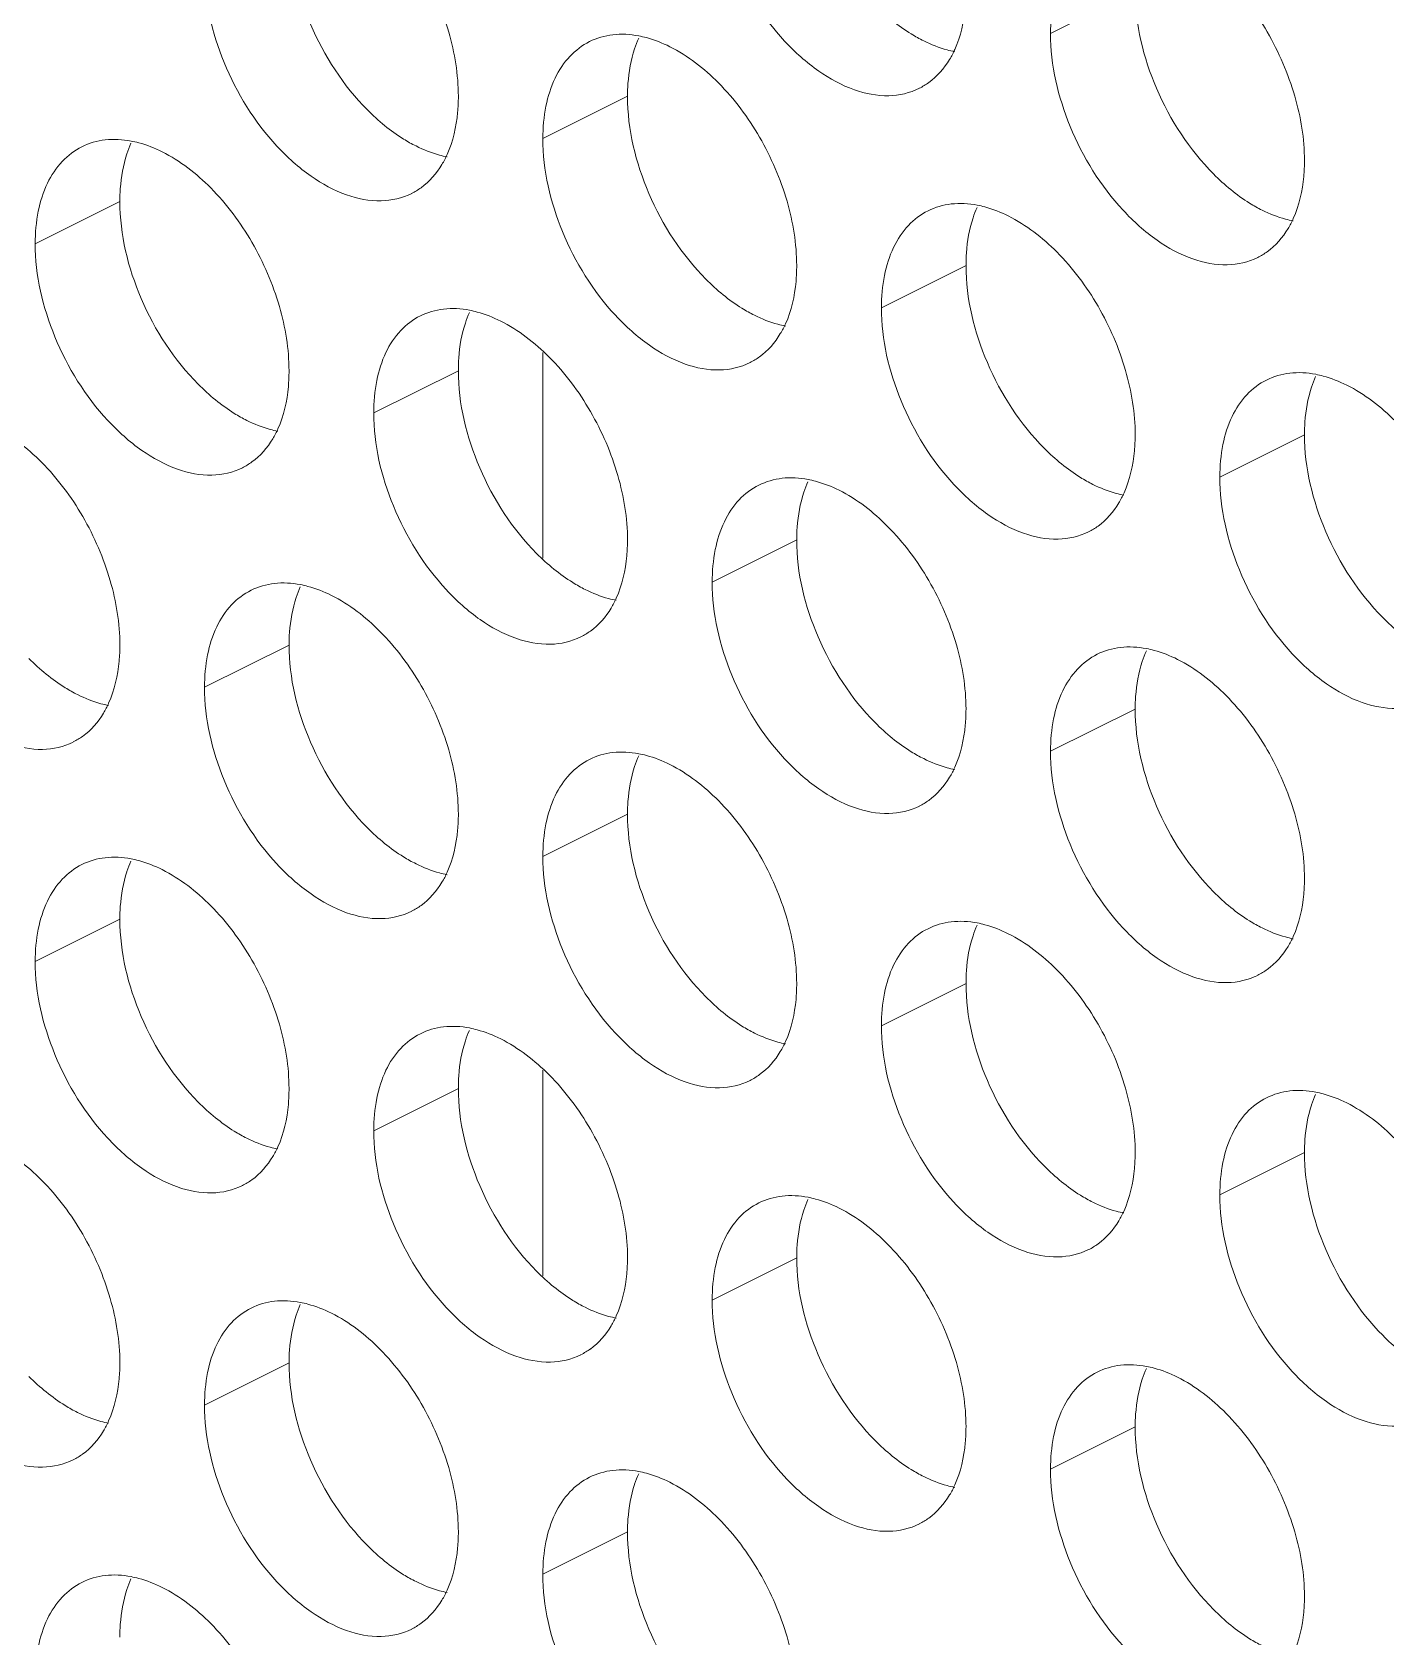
# Model space of a CAD drawing. Header units: millimetres. Extents: x 0 to 2524, y 0 to 1785.
# Drawn here: x 1815.32 to 1824.37, y 890.54 to 901.27 of the extents above; entities that cross this region are included whole.
import ezdxf

# ---------------------------------------------------------------- set-up
doc = ezdxf.new("R2010")
doc.units = ezdxf.units.MM
doc.header["$LTSCALE"] = 0.1
doc.layers.add('标注', color=251, linetype='Continuous', lineweight=9)

msp = doc.modelspace()

# ---------------------------------------------------------------- linework, layer by layer
at = {"layer": '标注'}
for p, q in [((1822.69, 901.546), (1822.124, 901.263)), ((1819.296, 900.843), (1818.73, 900.56)), ((1815.902, 900.14), (1815.336, 899.857)), ((1821.559, 899.711), (1820.993, 899.428)), ((1818.73, 897.755), (1818.73, 899.13)), ((1818.165, 899.008), (1817.599, 898.726)), ((1823.822, 898.58), (1823.256, 898.297)), ((1820.427, 897.877), (1819.862, 897.594)), ((1817.033, 897.174), (1816.468, 896.891)), ((1822.69, 896.746), (1822.124, 896.463)), ((1819.296, 896.043), (1818.73, 895.76)), ((1815.902, 895.34), (1815.336, 895.057)), ((1821.559, 894.911), (1820.993, 894.628)), ((1818.73, 892.955), (1818.73, 894.33)), ((1818.165, 894.208), (1817.599, 893.926)), ((1823.822, 893.78), (1823.256, 893.497)), ((1820.427, 893.077), (1819.862, 892.794)), ((1817.033, 892.374), (1816.468, 892.091)), ((1822.69, 891.946), (1822.124, 891.663)), ((1819.296, 891.243), (1818.73, 890.96))]:
    msp.add_line(p, q, dxfattribs=at)
for centre, radius, start, end in [((1820.041, 900.932), 0.734, 155.8796, 161.7803), ((1821.044, 901.302), 0.453, 296.5256, 305.9034), ((1816.646, 900.229), 0.734, 155.8796, 161.7803), ((1817.65, 900.599), 0.453, 296.5256, 305.9034), ((1822.303, 899.8), 0.734, 155.8796, 161.7803), ((1823.307, 900.171), 0.453, 296.5256, 305.9034), ((1818.909, 899.097), 0.734, 155.8796, 161.7803), ((1819.913, 899.468), 0.453, 296.5256, 305.9034), ((1824.566, 898.669), 0.734, 155.8796, 161.7803), ((1816.519, 898.765), 0.453, 296.5256, 305.9034), ((1821.172, 897.966), 0.734, 155.8796, 161.7803), ((1822.176, 898.336), 0.453, 296.5256, 305.9034), ((1817.778, 897.263), 0.734, 155.8796, 161.7803), ((1818.782, 897.634), 0.453, 296.5256, 305.9034), ((1823.435, 896.835), 0.734, 155.8796, 161.7803), ((1815.388, 896.931), 0.453, 296.5256, 305.9034), ((1820.041, 896.132), 0.734, 155.8796, 161.7803), ((1821.044, 896.502), 0.453, 296.5256, 305.9034), ((1816.646, 895.429), 0.734, 155.8796, 161.7803), ((1817.65, 895.799), 0.453, 296.5256, 305.9034), ((1822.303, 895), 0.734, 155.8796, 161.7803), ((1823.307, 895.371), 0.453, 296.5256, 305.9034), ((1818.909, 894.297), 0.734, 155.8796, 161.7803), ((1819.913, 894.668), 0.453, 296.5256, 305.9034), ((1824.566, 893.869), 0.734, 155.8796, 161.7803), ((1816.519, 893.965), 0.453, 296.5256, 305.9034), ((1821.172, 893.166), 0.734, 155.8796, 161.7803), ((1822.176, 893.536), 0.453, 296.5256, 305.9034), ((1817.778, 892.463), 0.734, 155.8796, 161.7803), ((1818.782, 892.834), 0.453, 296.5256, 305.9034), ((1823.435, 892.035), 0.734, 155.8796, 161.7803), ((1815.388, 892.131), 0.453, 296.5256, 305.9034), ((1820.041, 891.332), 0.734, 155.8796, 161.7803), ((1821.044, 891.702), 0.453, 296.5256, 305.9034), ((1816.646, 890.629), 0.734, 155.8796, 161.7803), ((1817.65, 890.999), 0.453, 296.5256, 305.9034)]:
    msp.add_arc(centre, radius, start, end, dxfattribs=at)
for points, knots in [([(1817.316, 902.306), (1817.437, 902.246), (1817.667, 902.066), (1817.934, 901.707), (1818.115, 901.289), (1818.165, 900.988), (1818.165, 900.843)], [0, 0, 0, 0, 0.229676, 0.488215, 0.753207, 1, 1, 1, 1]), ([(1821.247, 900.897), (1821.184, 900.865), (1821.034, 900.831), (1820.797, 900.879), (1820.558, 901.01), (1820.25, 901.287), (1819.964, 901.75), (1819.862, 902.183), (1819.862, 902.394)], [0, 0, 0, 0, 0.090718, 0.191742, 0.308104, 0.439279, 0.725532, 1, 1, 1, 1]), ([(1817.557, 900.752), (1817.396, 900.915), (1817.145, 901.302), (1817.033, 901.753), (1817.033, 901.974)], [0, 0, 0, 0, 0.508684, 1, 1, 1, 1]), ([(1822.124, 901.263), (1822.124, 901.336), (1822.136, 901.475), (1822.195, 901.665), (1822.295, 901.817), (1822.387, 901.887), (1822.436, 901.912)], [0, 0, 0, 0, 0.289235, 0.54966, 0.782932, 1, 1, 1, 1]), ([(1822.973, 901.878), (1823.094, 901.817), (1823.324, 901.637), (1823.59, 901.279), (1823.771, 900.86), (1823.822, 900.559), (1823.822, 900.414)], [0, 0, 0, 0, 0.229676, 0.488215, 0.753207, 1, 1, 1, 1]), ([(1817.853, 900.194), (1817.79, 900.162), (1817.64, 900.128), (1817.402, 900.176), (1817.164, 900.307), (1816.856, 900.584), (1816.57, 901.047), (1816.468, 901.48), (1816.468, 901.691)], [0, 0, 0, 0, 0.090718, 0.191742, 0.308104, 0.439279, 0.725532, 1, 1, 1, 1]), ([(1821.559, 901.546), (1821.559, 901.51), (1821.553, 901.378), (1821.524, 901.245), (1821.484, 901.157)], [0, 0, 0, 0, 0.268874, 1, 1, 1, 1]), ([(1823.214, 900.324), (1823.052, 900.486), (1822.801, 900.874), (1822.69, 901.324), (1822.69, 901.546)], [0, 0, 0, 0, 0.508684, 1, 1, 1, 1]), ([(1821.276, 901.214), (1821.248, 901.228), (1821.13, 901.294), (1821.024, 901.382), (1820.951, 901.455)], [0, 0, 0, 0, 0.235002, 1, 1, 1, 1]), ([(1819.042, 901.209), (1819.091, 901.233), (1819.201, 901.265), (1819.314, 901.258), (1819.371, 901.247)], [0, 0, 0, 0, 0.482538, 1, 1, 1, 1]), ([(1819.371, 901.247), (1819.388, 901.244), (1819.46, 901.227), (1819.529, 901.2), (1819.579, 901.175)], [0, 0, 0, 0, 0.238696, 1, 1, 1, 1]), ([(1823.51, 899.765), (1823.447, 899.734), (1823.297, 899.7), (1823.059, 899.748), (1822.821, 899.878), (1822.513, 900.156), (1822.227, 900.619), (1822.124, 901.051), (1822.124, 901.263)], [0, 0, 0, 0, 0.090718, 0.191742, 0.308104, 0.439279, 0.725532, 1, 1, 1, 1]), ([(1818.73, 900.56), (1818.73, 900.633), (1818.742, 900.772), (1818.801, 900.962), (1818.901, 901.114), (1818.993, 901.184), (1819.042, 901.209)], [0, 0, 0, 0, 0.289235, 0.54966, 0.782932, 1, 1, 1, 1]), ([(1819.296, 900.843), (1819.296, 900.871), (1819.3, 900.979), (1819.319, 901.086), (1819.343, 901.161)], [0, 0, 0, 0, 0.264225, 1, 1, 1, 1]), ([(1819.579, 901.175), (1819.7, 901.114), (1819.93, 900.934), (1820.196, 900.576), (1820.377, 900.157), (1820.427, 899.856), (1820.427, 899.711)], [0, 0, 0, 0, 0.229676, 0.488215, 0.753207, 1, 1, 1, 1]), ([(1821.484, 901.141), (1821.466, 901.145), (1821.395, 901.161), (1821.326, 901.189), (1821.276, 901.214)], [0, 0, 0, 0, 0.238696, 1, 1, 1, 1]), ([(1821.484, 901.157), (1821.474, 901.134), (1821.431, 901.05), (1821.366, 900.976), (1821.31, 900.935)], [0, 0, 0, 0, 0.265525, 1, 1, 1, 1]), ([(1818.165, 900.843), (1818.165, 900.807), (1818.159, 900.675), (1818.13, 900.542), (1818.09, 900.454)], [0, 0, 0, 0, 0.268874, 1, 1, 1, 1]), ([(1819.82, 899.621), (1819.658, 899.783), (1819.407, 900.171), (1819.296, 900.621), (1819.296, 900.843)], [0, 0, 0, 0, 0.508684, 1, 1, 1, 1]), ([(1817.882, 900.511), (1817.853, 900.525), (1817.735, 900.591), (1817.63, 900.679), (1817.557, 900.752)], [0, 0, 0, 0, 0.235002, 1, 1, 1, 1]), ([(1815.336, 899.857), (1815.336, 899.93), (1815.348, 900.069), (1815.407, 900.259), (1815.507, 900.411), (1815.599, 900.481), (1815.648, 900.506)], [0, 0, 0, 0, 0.289235, 0.54966, 0.782932, 1, 1, 1, 1]), ([(1815.648, 900.506), (1815.696, 900.53), (1815.807, 900.562), (1815.92, 900.555), (1815.977, 900.544)], [0, 0, 0, 0, 0.482538, 1, 1, 1, 1]), ([(1815.977, 900.544), (1815.994, 900.541), (1816.066, 900.524), (1816.135, 900.497), (1816.185, 900.472)], [0, 0, 0, 0, 0.238696, 1, 1, 1, 1]), ([(1816.185, 900.472), (1816.305, 900.412), (1816.536, 900.231), (1816.802, 899.873), (1816.983, 899.454), (1817.033, 899.153), (1817.033, 899.008)], [0, 0, 0, 0, 0.229676, 0.488215, 0.753207, 1, 1, 1, 1]), ([(1818.09, 900.438), (1818.072, 900.442), (1818.001, 900.458), (1817.932, 900.486), (1817.882, 900.511)], [0, 0, 0, 0, 0.238696, 1, 1, 1, 1]), ([(1820.116, 899.062), (1820.053, 899.031), (1819.903, 898.997), (1819.665, 899.045), (1819.427, 899.176), (1819.119, 899.453), (1818.833, 899.916), (1818.73, 900.348), (1818.73, 900.56)], [0, 0, 0, 0, 0.090718, 0.191742, 0.308104, 0.439279, 0.725532, 1, 1, 1, 1]), ([(1815.902, 900.14), (1815.902, 900.168), (1815.906, 900.276), (1815.924, 900.383), (1815.949, 900.458)], [0, 0, 0, 0, 0.264225, 1, 1, 1, 1]), ([(1818.09, 900.454), (1818.08, 900.431), (1818.036, 900.347), (1817.972, 900.273), (1817.916, 900.232)], [0, 0, 0, 0, 0.265525, 1, 1, 1, 1]), ([(1823.822, 900.414), (1823.822, 900.379), (1823.816, 900.246), (1823.787, 900.114), (1823.747, 900.025)], [0, 0, 0, 0, 0.268874, 1, 1, 1, 1]), ([(1823.539, 900.082), (1823.51, 900.096), (1823.392, 900.163), (1823.287, 900.25), (1823.214, 900.324)], [0, 0, 0, 0, 0.235002, 1, 1, 1, 1]), ([(1816.426, 898.918), (1816.264, 899.08), (1816.013, 899.468), (1815.902, 899.918), (1815.902, 900.14)], [0, 0, 0, 0, 0.508684, 1, 1, 1, 1]), ([(1820.993, 899.428), (1820.993, 899.501), (1821.005, 899.64), (1821.064, 899.83), (1821.164, 899.983), (1821.256, 900.053), (1821.305, 900.077)], [0, 0, 0, 0, 0.289235, 0.54966, 0.782932, 1, 1, 1, 1]), ([(1821.305, 900.077), (1821.353, 900.102), (1821.463, 900.133), (1821.577, 900.126), (1821.634, 900.116)], [0, 0, 0, 0, 0.482538, 1, 1, 1, 1]), ([(1821.634, 900.116), (1821.651, 900.112), (1821.723, 900.096), (1821.792, 900.068), (1821.842, 900.043)], [0, 0, 0, 0, 0.238696, 1, 1, 1, 1]), ([(1821.842, 900.043), (1821.962, 899.983), (1822.193, 899.803), (1822.459, 899.445), (1822.64, 899.026), (1822.69, 898.725), (1822.69, 898.58)], [0, 0, 0, 0, 0.229676, 0.488215, 0.753207, 1, 1, 1, 1]), ([(1823.746, 900.01), (1823.729, 900.013), (1823.658, 900.03), (1823.589, 900.057), (1823.539, 900.082)], [0, 0, 0, 0, 0.238696, 1, 1, 1, 1]), ([(1821.559, 899.711), (1821.559, 899.74), (1821.562, 899.847), (1821.581, 899.955), (1821.606, 900.03)], [0, 0, 0, 0, 0.264225, 1, 1, 1, 1]), ([(1823.747, 900.025), (1823.737, 900.002), (1823.693, 899.919), (1823.629, 899.844), (1823.573, 899.804)], [0, 0, 0, 0, 0.265525, 1, 1, 1, 1]), ([(1816.721, 898.359), (1816.659, 898.328), (1816.509, 898.294), (1816.271, 898.342), (1816.033, 898.473), (1815.725, 898.75), (1815.439, 899.213), (1815.336, 899.645), (1815.336, 899.857)], [0, 0, 0, 0, 0.090718, 0.191742, 0.308104, 0.439279, 0.725532, 1, 1, 1, 1]), ([(1820.145, 899.379), (1820.116, 899.393), (1819.998, 899.46), (1819.893, 899.547), (1819.82, 899.621)], [0, 0, 0, 0, 0.235002, 1, 1, 1, 1]), ([(1820.427, 899.711), (1820.427, 899.676), (1820.422, 899.543), (1820.392, 899.411), (1820.353, 899.322)], [0, 0, 0, 0, 0.268874, 1, 1, 1, 1]), ([(1822.083, 898.489), (1821.921, 898.652), (1821.67, 899.039), (1821.559, 899.49), (1821.559, 899.711)], [0, 0, 0, 0, 0.508684, 1, 1, 1, 1]), ([(1817.911, 899.375), (1817.959, 899.399), (1818.069, 899.43), (1818.183, 899.424), (1818.24, 899.413)], [0, 0, 0, 0, 0.482538, 1, 1, 1, 1]), ([(1818.24, 899.413), (1818.257, 899.409), (1818.329, 899.393), (1818.398, 899.365), (1818.448, 899.34)], [0, 0, 0, 0, 0.238696, 1, 1, 1, 1]), ([(1822.378, 897.931), (1822.316, 897.9), (1822.166, 897.866), (1821.928, 897.914), (1821.69, 898.044), (1821.382, 898.322), (1821.096, 898.784), (1820.993, 899.217), (1820.993, 899.428)], [0, 0, 0, 0, 0.090718, 0.191742, 0.308104, 0.439279, 0.725532, 1, 1, 1, 1]), ([(1817.599, 898.726), (1817.599, 898.798), (1817.611, 898.937), (1817.67, 899.127), (1817.769, 899.28), (1817.862, 899.35), (1817.911, 899.375)], [0, 0, 0, 0, 0.289235, 0.54966, 0.782932, 1, 1, 1, 1]), ([(1818.165, 899.008), (1818.165, 899.037), (1818.168, 899.144), (1818.187, 899.252), (1818.212, 899.327)], [0, 0, 0, 0, 0.264225, 1, 1, 1, 1]), ([(1818.448, 899.34), (1818.568, 899.28), (1818.799, 899.1), (1819.065, 898.742), (1819.246, 898.323), (1819.296, 898.022), (1819.296, 897.877)], [0, 0, 0, 0, 0.229676, 0.488215, 0.753207, 1, 1, 1, 1]), ([(1820.352, 899.307), (1820.335, 899.31), (1820.263, 899.327), (1820.195, 899.354), (1820.145, 899.379)], [0, 0, 0, 0, 0.238696, 1, 1, 1, 1]), ([(1820.353, 899.322), (1820.342, 899.3), (1820.299, 899.216), (1820.235, 899.141), (1820.179, 899.101)], [0, 0, 0, 0, 0.265525, 1, 1, 1, 1]), ([(1817.033, 899.008), (1817.033, 898.973), (1817.028, 898.84), (1816.998, 898.708), (1816.959, 898.619)], [0, 0, 0, 0, 0.268874, 1, 1, 1, 1]), ([(1818.688, 897.786), (1818.527, 897.949), (1818.276, 898.336), (1818.165, 898.787), (1818.165, 899.008)], [0, 0, 0, 0, 0.508684, 1, 1, 1, 1]), ([(1823.568, 898.946), (1823.616, 898.97), (1823.726, 899.002), (1823.84, 898.995), (1823.897, 898.984)], [0, 0, 0, 0, 0.482538, 1, 1, 1, 1]), ([(1823.897, 898.984), (1823.914, 898.981), (1823.985, 898.964), (1824.054, 898.937), (1824.104, 898.912)], [0, 0, 0, 0, 0.238696, 1, 1, 1, 1]), ([(1816.75, 898.676), (1816.722, 898.69), (1816.604, 898.757), (1816.499, 898.844), (1816.426, 898.918)], [0, 0, 0, 0, 0.235002, 1, 1, 1, 1]), ([(1823.256, 898.297), (1823.256, 898.37), (1823.268, 898.509), (1823.327, 898.699), (1823.426, 898.851), (1823.519, 898.922), (1823.568, 898.946)], [0, 0, 0, 0, 0.289235, 0.54966, 0.782932, 1, 1, 1, 1]), ([(1823.822, 898.58), (1823.822, 898.608), (1823.825, 898.716), (1823.844, 898.823), (1823.869, 898.898)], [0, 0, 0, 0, 0.264225, 1, 1, 1, 1]), ([(1824.104, 898.912), (1824.225, 898.852), (1824.456, 898.671), (1824.722, 898.313), (1824.903, 897.895), (1824.953, 897.594), (1824.953, 897.449)], [0, 0, 0, 0, 0.229676, 0.488215, 0.753207, 1, 1, 1, 1]), ([(1816.958, 898.604), (1816.941, 898.607), (1816.869, 898.624), (1816.8, 898.651), (1816.75, 898.676)], [0, 0, 0, 0, 0.238696, 1, 1, 1, 1]), ([(1818.984, 897.228), (1818.922, 897.197), (1818.772, 897.163), (1818.534, 897.211), (1818.295, 897.341), (1817.988, 897.619), (1817.702, 898.081), (1817.599, 898.514), (1817.599, 898.726)], [0, 0, 0, 0, 0.090718, 0.191742, 0.308104, 0.439279, 0.725532, 1, 1, 1, 1]), ([(1815.053, 898.638), (1815.174, 898.577), (1815.405, 898.397), (1815.671, 898.039), (1815.852, 897.62), (1815.902, 897.319), (1815.902, 897.174)], [0, 0, 0, 0, 0.229676, 0.488215, 0.753207, 1, 1, 1, 1]), ([(1816.959, 898.619), (1816.948, 898.597), (1816.905, 898.513), (1816.841, 898.438), (1816.785, 898.398)], [0, 0, 0, 0, 0.265525, 1, 1, 1, 1]), ([(1822.69, 898.58), (1822.69, 898.544), (1822.684, 898.412), (1822.655, 898.279), (1822.616, 898.191)], [0, 0, 0, 0, 0.268874, 1, 1, 1, 1]), ([(1824.345, 897.358), (1824.184, 897.521), (1823.933, 897.908), (1823.822, 898.358), (1823.822, 898.58)], [0, 0, 0, 0, 0.508684, 1, 1, 1, 1]), ([(1822.407, 898.248), (1822.379, 898.262), (1822.261, 898.329), (1822.155, 898.416), (1822.083, 898.489)], [0, 0, 0, 0, 0.235002, 1, 1, 1, 1]), ([(1819.862, 897.594), (1819.862, 897.667), (1819.874, 897.806), (1819.933, 897.996), (1820.032, 898.148), (1820.125, 898.219), (1820.174, 898.243)], [0, 0, 0, 0, 0.289235, 0.54966, 0.782932, 1, 1, 1, 1]), ([(1820.174, 898.243), (1820.222, 898.267), (1820.332, 898.299), (1820.446, 898.292), (1820.503, 898.281)], [0, 0, 0, 0, 0.482538, 1, 1, 1, 1]), ([(1820.503, 898.281), (1820.52, 898.278), (1820.591, 898.261), (1820.66, 898.234), (1820.71, 898.209)], [0, 0, 0, 0, 0.238696, 1, 1, 1, 1]), ([(1822.615, 898.176), (1822.598, 898.179), (1822.526, 898.196), (1822.457, 898.223), (1822.407, 898.248)], [0, 0, 0, 0, 0.238696, 1, 1, 1, 1]), ([(1824.641, 896.8), (1824.578, 896.768), (1824.428, 896.734), (1824.191, 896.782), (1823.952, 896.913), (1823.644, 897.19), (1823.358, 897.653), (1823.256, 898.085), (1823.256, 898.297)], [0, 0, 0, 0, 0.090718, 0.191742, 0.308104, 0.439279, 0.725532, 1, 1, 1, 1]), ([(1820.427, 897.877), (1820.427, 897.905), (1820.431, 898.013), (1820.45, 898.12), (1820.475, 898.195)], [0, 0, 0, 0, 0.264225, 1, 1, 1, 1]), ([(1820.71, 898.209), (1820.831, 898.149), (1821.061, 897.968), (1821.328, 897.61), (1821.509, 897.192), (1821.559, 896.891), (1821.559, 896.746)], [0, 0, 0, 0, 0.229676, 0.488215, 0.753207, 1, 1, 1, 1]), ([(1822.616, 898.191), (1822.605, 898.168), (1822.562, 898.084), (1822.498, 898.01), (1822.442, 897.969)], [0, 0, 0, 0, 0.265525, 1, 1, 1, 1]), ([(1815.59, 896.525), (1815.527, 896.494), (1815.377, 896.46), (1815.14, 896.508), (1814.901, 896.638), (1814.593, 896.916), (1814.307, 897.379), (1814.205, 897.811), (1814.205, 898.023)], [0, 0, 0, 0, 0.090718, 0.191742, 0.308104, 0.439279, 0.725532, 1, 1, 1, 1]), ([(1819.296, 897.877), (1819.296, 897.841), (1819.29, 897.709), (1819.261, 897.576), (1819.221, 897.488)], [0, 0, 0, 0, 0.268874, 1, 1, 1, 1]), ([(1820.951, 896.655), (1820.79, 896.818), (1820.539, 897.205), (1820.427, 897.655), (1820.427, 897.877)], [0, 0, 0, 0, 0.508684, 1, 1, 1, 1]), ([(1819.013, 897.545), (1818.985, 897.559), (1818.867, 897.626), (1818.761, 897.713), (1818.688, 897.786)], [0, 0, 0, 0, 0.235002, 1, 1, 1, 1]), ([(1816.78, 897.54), (1816.828, 897.564), (1816.938, 897.596), (1817.052, 897.589), (1817.108, 897.578)], [0, 0, 0, 0, 0.482538, 1, 1, 1, 1]), ([(1817.108, 897.578), (1817.126, 897.575), (1817.197, 897.558), (1817.266, 897.531), (1817.316, 897.506)], [0, 0, 0, 0, 0.238696, 1, 1, 1, 1]), ([(1821.247, 896.097), (1821.184, 896.065), (1821.034, 896.031), (1820.797, 896.079), (1820.558, 896.21), (1820.25, 896.487), (1819.964, 896.95), (1819.862, 897.383), (1819.862, 897.594)], [0, 0, 0, 0, 0.090718, 0.191742, 0.308104, 0.439279, 0.725532, 1, 1, 1, 1]), ([(1816.468, 896.891), (1816.468, 896.964), (1816.48, 897.103), (1816.539, 897.293), (1816.638, 897.445), (1816.731, 897.516), (1816.78, 897.54)], [0, 0, 0, 0, 0.289235, 0.54966, 0.782932, 1, 1, 1, 1]), ([(1817.033, 897.174), (1817.033, 897.202), (1817.037, 897.31), (1817.056, 897.417), (1817.081, 897.492)], [0, 0, 0, 0, 0.264225, 1, 1, 1, 1]), ([(1817.316, 897.506), (1817.437, 897.446), (1817.667, 897.266), (1817.934, 896.907), (1818.115, 896.489), (1818.165, 896.188), (1818.165, 896.043)], [0, 0, 0, 0, 0.229676, 0.488215, 0.753207, 1, 1, 1, 1]), ([(1819.221, 897.473), (1819.204, 897.476), (1819.132, 897.493), (1819.063, 897.52), (1819.013, 897.545)], [0, 0, 0, 0, 0.238696, 1, 1, 1, 1]), ([(1819.221, 897.488), (1819.211, 897.465), (1819.168, 897.381), (1819.104, 897.307), (1819.048, 897.266)], [0, 0, 0, 0, 0.265525, 1, 1, 1, 1]), ([(1824.67, 897.116), (1824.642, 897.131), (1824.524, 897.197), (1824.418, 897.284), (1824.345, 897.358)], [0, 0, 0, 0, 0.235002, 1, 1, 1, 1]), ([(1815.902, 897.174), (1815.902, 897.138), (1815.896, 897.006), (1815.867, 896.874), (1815.827, 896.785)], [0, 0, 0, 0, 0.268874, 1, 1, 1, 1]), ([(1817.557, 895.952), (1817.396, 896.115), (1817.145, 896.502), (1817.033, 896.953), (1817.033, 897.174)], [0, 0, 0, 0, 0.508684, 1, 1, 1, 1]), ([(1822.436, 897.112), (1822.485, 897.136), (1822.595, 897.168), (1822.708, 897.161), (1822.765, 897.15)], [0, 0, 0, 0, 0.482538, 1, 1, 1, 1]), ([(1822.765, 897.15), (1822.783, 897.147), (1822.854, 897.13), (1822.923, 897.103), (1822.973, 897.078)], [0, 0, 0, 0, 0.238696, 1, 1, 1, 1]), ([(1815.619, 896.842), (1815.591, 896.856), (1815.473, 896.923), (1815.367, 897.01), (1815.294, 897.083)], [0, 0, 0, 0, 0.235002, 1, 1, 1, 1]), ([(1822.124, 896.463), (1822.124, 896.536), (1822.136, 896.675), (1822.195, 896.865), (1822.295, 897.017), (1822.387, 897.087), (1822.436, 897.112)], [0, 0, 0, 0, 0.289235, 0.54966, 0.782932, 1, 1, 1, 1]), ([(1822.69, 896.746), (1822.69, 896.774), (1822.694, 896.881), (1822.713, 896.989), (1822.737, 897.064)], [0, 0, 0, 0, 0.264225, 1, 1, 1, 1]), ([(1822.973, 897.078), (1823.094, 897.017), (1823.324, 896.837), (1823.59, 896.479), (1823.771, 896.06), (1823.822, 895.759), (1823.822, 895.614)], [0, 0, 0, 0, 0.229676, 0.488215, 0.753207, 1, 1, 1, 1]), ([(1815.827, 896.77), (1815.81, 896.773), (1815.738, 896.79), (1815.669, 896.817), (1815.619, 896.842)], [0, 0, 0, 0, 0.238696, 1, 1, 1, 1]), ([(1817.853, 895.394), (1817.79, 895.362), (1817.64, 895.328), (1817.402, 895.376), (1817.164, 895.507), (1816.856, 895.784), (1816.57, 896.247), (1816.468, 896.68), (1816.468, 896.891)], [0, 0, 0, 0, 0.090718, 0.191742, 0.308104, 0.439279, 0.725532, 1, 1, 1, 1]), ([(1815.827, 896.785), (1815.817, 896.762), (1815.774, 896.678), (1815.71, 896.604), (1815.653, 896.563)], [0, 0, 0, 0, 0.265525, 1, 1, 1, 1]), ([(1821.559, 896.746), (1821.559, 896.71), (1821.553, 896.578), (1821.524, 896.445), (1821.484, 896.357)], [0, 0, 0, 0, 0.268874, 1, 1, 1, 1]), ([(1823.214, 895.524), (1823.052, 895.686), (1822.801, 896.074), (1822.69, 896.524), (1822.69, 896.746)], [0, 0, 0, 0, 0.508684, 1, 1, 1, 1]), ([(1821.276, 896.414), (1821.248, 896.428), (1821.13, 896.494), (1821.024, 896.582), (1820.951, 896.655)], [0, 0, 0, 0, 0.235002, 1, 1, 1, 1]), ([(1818.73, 895.76), (1818.73, 895.833), (1818.742, 895.972), (1818.801, 896.162), (1818.901, 896.314), (1818.993, 896.384), (1819.042, 896.409)], [0, 0, 0, 0, 0.289235, 0.54966, 0.782932, 1, 1, 1, 1]), ([(1819.042, 896.409), (1819.091, 896.433), (1819.201, 896.465), (1819.314, 896.458), (1819.371, 896.447)], [0, 0, 0, 0, 0.482538, 1, 1, 1, 1]), ([(1819.371, 896.447), (1819.388, 896.444), (1819.46, 896.427), (1819.529, 896.4), (1819.579, 896.375)], [0, 0, 0, 0, 0.238696, 1, 1, 1, 1]), ([(1821.484, 896.341), (1821.466, 896.345), (1821.395, 896.361), (1821.326, 896.389), (1821.276, 896.414)], [0, 0, 0, 0, 0.238696, 1, 1, 1, 1]), ([(1823.51, 894.965), (1823.447, 894.934), (1823.297, 894.9), (1823.059, 894.948), (1822.821, 895.078), (1822.513, 895.356), (1822.227, 895.819), (1822.124, 896.251), (1822.124, 896.463)], [0, 0, 0, 0, 0.090718, 0.191742, 0.308104, 0.439279, 0.725532, 1, 1, 1, 1]), ([(1819.296, 896.043), (1819.296, 896.071), (1819.3, 896.179), (1819.319, 896.286), (1819.343, 896.361)], [0, 0, 0, 0, 0.264225, 1, 1, 1, 1]), ([(1819.579, 896.375), (1819.7, 896.314), (1819.93, 896.134), (1820.196, 895.776), (1820.377, 895.357), (1820.427, 895.056), (1820.427, 894.911)], [0, 0, 0, 0, 0.229676, 0.488215, 0.753207, 1, 1, 1, 1]), ([(1821.484, 896.357), (1821.474, 896.334), (1821.431, 896.25), (1821.366, 896.176), (1821.31, 896.135)], [0, 0, 0, 0, 0.265525, 1, 1, 1, 1]), ([(1818.165, 896.043), (1818.165, 896.007), (1818.159, 895.875), (1818.13, 895.742), (1818.09, 895.654)], [0, 0, 0, 0, 0.268874, 1, 1, 1, 1]), ([(1819.82, 894.821), (1819.658, 894.983), (1819.407, 895.371), (1819.296, 895.821), (1819.296, 896.043)], [0, 0, 0, 0, 0.508684, 1, 1, 1, 1]), ([(1817.882, 895.711), (1817.853, 895.725), (1817.735, 895.791), (1817.63, 895.879), (1817.557, 895.952)], [0, 0, 0, 0, 0.235002, 1, 1, 1, 1]), ([(1815.648, 895.706), (1815.696, 895.73), (1815.807, 895.762), (1815.92, 895.755), (1815.977, 895.744)], [0, 0, 0, 0, 0.482538, 1, 1, 1, 1]), ([(1820.116, 894.262), (1820.053, 894.231), (1819.903, 894.197), (1819.665, 894.245), (1819.427, 894.376), (1819.119, 894.653), (1818.833, 895.116), (1818.73, 895.548), (1818.73, 895.76)], [0, 0, 0, 0, 0.090718, 0.191742, 0.308104, 0.439279, 0.725532, 1, 1, 1, 1]), ([(1815.336, 895.057), (1815.336, 895.13), (1815.348, 895.269), (1815.407, 895.459), (1815.507, 895.611), (1815.599, 895.681), (1815.648, 895.706)], [0, 0, 0, 0, 0.289235, 0.54966, 0.782932, 1, 1, 1, 1]), ([(1815.902, 895.34), (1815.902, 895.368), (1815.906, 895.476), (1815.924, 895.583), (1815.949, 895.658)], [0, 0, 0, 0, 0.264225, 1, 1, 1, 1]), ([(1815.977, 895.744), (1815.994, 895.741), (1816.066, 895.724), (1816.135, 895.697), (1816.185, 895.672)], [0, 0, 0, 0, 0.238696, 1, 1, 1, 1]), ([(1816.185, 895.672), (1816.305, 895.612), (1816.536, 895.431), (1816.802, 895.073), (1816.983, 894.654), (1817.033, 894.353), (1817.033, 894.208)], [0, 0, 0, 0, 0.229676, 0.488215, 0.753207, 1, 1, 1, 1]), ([(1818.09, 895.638), (1818.072, 895.642), (1818.001, 895.658), (1817.932, 895.686), (1817.882, 895.711)], [0, 0, 0, 0, 0.238696, 1, 1, 1, 1]), ([(1818.09, 895.654), (1818.08, 895.631), (1818.036, 895.547), (1817.972, 895.473), (1817.916, 895.432)], [0, 0, 0, 0, 0.265525, 1, 1, 1, 1]), ([(1823.822, 895.614), (1823.822, 895.579), (1823.816, 895.446), (1823.787, 895.314), (1823.747, 895.225)], [0, 0, 0, 0, 0.268874, 1, 1, 1, 1]), ([(1823.539, 895.282), (1823.51, 895.296), (1823.392, 895.363), (1823.287, 895.45), (1823.214, 895.524)], [0, 0, 0, 0, 0.235002, 1, 1, 1, 1]), ([(1816.426, 894.118), (1816.264, 894.28), (1816.013, 894.668), (1815.902, 895.118), (1815.902, 895.34)], [0, 0, 0, 0, 0.508684, 1, 1, 1, 1]), ([(1821.305, 895.277), (1821.353, 895.302), (1821.463, 895.333), (1821.577, 895.326), (1821.634, 895.316)], [0, 0, 0, 0, 0.482538, 1, 1, 1, 1]), ([(1820.993, 894.628), (1820.993, 894.701), (1821.005, 894.84), (1821.064, 895.03), (1821.164, 895.183), (1821.256, 895.253), (1821.305, 895.277)], [0, 0, 0, 0, 0.289235, 0.54966, 0.782932, 1, 1, 1, 1]), ([(1821.559, 894.911), (1821.559, 894.94), (1821.562, 895.047), (1821.581, 895.155), (1821.606, 895.23)], [0, 0, 0, 0, 0.264225, 1, 1, 1, 1]), ([(1821.634, 895.316), (1821.651, 895.312), (1821.723, 895.296), (1821.792, 895.268), (1821.842, 895.243)], [0, 0, 0, 0, 0.238696, 1, 1, 1, 1]), ([(1821.842, 895.243), (1821.962, 895.183), (1822.193, 895.003), (1822.459, 894.645), (1822.64, 894.226), (1822.69, 893.925), (1822.69, 893.78)], [0, 0, 0, 0, 0.229676, 0.488215, 0.753207, 1, 1, 1, 1]), ([(1823.746, 895.21), (1823.729, 895.213), (1823.658, 895.23), (1823.589, 895.257), (1823.539, 895.282)], [0, 0, 0, 0, 0.238696, 1, 1, 1, 1]), ([(1823.747, 895.225), (1823.737, 895.202), (1823.693, 895.119), (1823.629, 895.044), (1823.573, 895.004)], [0, 0, 0, 0, 0.265525, 1, 1, 1, 1]), ([(1816.721, 893.559), (1816.659, 893.528), (1816.509, 893.494), (1816.271, 893.542), (1816.033, 893.673), (1815.725, 893.95), (1815.439, 894.413), (1815.336, 894.845), (1815.336, 895.057)], [0, 0, 0, 0, 0.090718, 0.191742, 0.308104, 0.439279, 0.725532, 1, 1, 1, 1]), ([(1820.427, 894.911), (1820.427, 894.876), (1820.422, 894.743), (1820.392, 894.611), (1820.353, 894.522)], [0, 0, 0, 0, 0.268874, 1, 1, 1, 1]), ([(1822.083, 893.689), (1821.921, 893.852), (1821.67, 894.239), (1821.559, 894.69), (1821.559, 894.911)], [0, 0, 0, 0, 0.508684, 1, 1, 1, 1]), ([(1820.145, 894.579), (1820.116, 894.593), (1819.998, 894.66), (1819.893, 894.747), (1819.82, 894.821)], [0, 0, 0, 0, 0.235002, 1, 1, 1, 1]), ([(1817.599, 893.926), (1817.599, 893.998), (1817.611, 894.137), (1817.67, 894.327), (1817.769, 894.48), (1817.862, 894.55), (1817.911, 894.575)], [0, 0, 0, 0, 0.289235, 0.54966, 0.782932, 1, 1, 1, 1]), ([(1817.911, 894.575), (1817.959, 894.599), (1818.069, 894.63), (1818.183, 894.624), (1818.24, 894.613)], [0, 0, 0, 0, 0.482538, 1, 1, 1, 1]), ([(1818.24, 894.613), (1818.257, 894.609), (1818.329, 894.593), (1818.398, 894.565), (1818.448, 894.54)], [0, 0, 0, 0, 0.238696, 1, 1, 1, 1]), ([(1820.352, 894.507), (1820.335, 894.51), (1820.263, 894.527), (1820.195, 894.554), (1820.145, 894.579)], [0, 0, 0, 0, 0.238696, 1, 1, 1, 1]), ([(1822.378, 893.131), (1822.316, 893.1), (1822.166, 893.066), (1821.928, 893.114), (1821.69, 893.244), (1821.382, 893.522), (1821.096, 893.984), (1820.993, 894.417), (1820.993, 894.628)], [0, 0, 0, 0, 0.090718, 0.191742, 0.308104, 0.439279, 0.725532, 1, 1, 1, 1]), ([(1818.165, 894.208), (1818.165, 894.237), (1818.168, 894.344), (1818.187, 894.452), (1818.212, 894.527)], [0, 0, 0, 0, 0.264225, 1, 1, 1, 1]), ([(1818.448, 894.54), (1818.568, 894.48), (1818.799, 894.3), (1819.065, 893.942), (1819.246, 893.523), (1819.296, 893.222), (1819.296, 893.077)], [0, 0, 0, 0, 0.229676, 0.488215, 0.753207, 1, 1, 1, 1]), ([(1820.353, 894.522), (1820.342, 894.5), (1820.299, 894.416), (1820.235, 894.341), (1820.179, 894.301)], [0, 0, 0, 0, 0.265525, 1, 1, 1, 1]), ([(1817.033, 894.208), (1817.033, 894.173), (1817.028, 894.04), (1816.998, 893.908), (1816.959, 893.819)], [0, 0, 0, 0, 0.268874, 1, 1, 1, 1]), ([(1818.688, 892.986), (1818.527, 893.149), (1818.276, 893.536), (1818.165, 893.987), (1818.165, 894.208)], [0, 0, 0, 0, 0.508684, 1, 1, 1, 1]), ([(1823.256, 893.497), (1823.256, 893.57), (1823.268, 893.709), (1823.327, 893.899), (1823.426, 894.051), (1823.519, 894.122), (1823.568, 894.146)], [0, 0, 0, 0, 0.289235, 0.54966, 0.782932, 1, 1, 1, 1]), ([(1823.568, 894.146), (1823.616, 894.17), (1823.726, 894.202), (1823.84, 894.195), (1823.897, 894.184)], [0, 0, 0, 0, 0.482538, 1, 1, 1, 1]), ([(1823.897, 894.184), (1823.914, 894.181), (1823.985, 894.164), (1824.054, 894.137), (1824.104, 894.112)], [0, 0, 0, 0, 0.238696, 1, 1, 1, 1]), ([(1816.75, 893.876), (1816.722, 893.89), (1816.604, 893.957), (1816.499, 894.044), (1816.426, 894.118)], [0, 0, 0, 0, 0.235002, 1, 1, 1, 1]), ([(1823.822, 893.78), (1823.822, 893.808), (1823.825, 893.916), (1823.844, 894.023), (1823.869, 894.098)], [0, 0, 0, 0, 0.264225, 1, 1, 1, 1]), ([(1824.104, 894.112), (1824.225, 894.052), (1824.456, 893.871), (1824.722, 893.513), (1824.903, 893.095), (1824.953, 892.794), (1824.953, 892.649)], [0, 0, 0, 0, 0.229676, 0.488215, 0.753207, 1, 1, 1, 1]), ([(1818.984, 892.428), (1818.922, 892.397), (1818.772, 892.363), (1818.534, 892.411), (1818.295, 892.541), (1817.988, 892.819), (1817.702, 893.281), (1817.599, 893.714), (1817.599, 893.926)], [0, 0, 0, 0, 0.090718, 0.191742, 0.308104, 0.439279, 0.725532, 1, 1, 1, 1]), ([(1815.053, 893.838), (1815.174, 893.777), (1815.405, 893.597), (1815.671, 893.239), (1815.852, 892.82), (1815.902, 892.519), (1815.902, 892.374)], [0, 0, 0, 0, 0.229676, 0.488215, 0.753207, 1, 1, 1, 1]), ([(1816.958, 893.804), (1816.941, 893.807), (1816.869, 893.824), (1816.8, 893.851), (1816.75, 893.876)], [0, 0, 0, 0, 0.238696, 1, 1, 1, 1]), ([(1816.959, 893.819), (1816.948, 893.797), (1816.905, 893.713), (1816.841, 893.638), (1816.785, 893.598)], [0, 0, 0, 0, 0.265525, 1, 1, 1, 1]), ([(1822.69, 893.78), (1822.69, 893.744), (1822.684, 893.612), (1822.655, 893.479), (1822.616, 893.391)], [0, 0, 0, 0, 0.268874, 1, 1, 1, 1]), ([(1824.345, 892.558), (1824.184, 892.721), (1823.933, 893.108), (1823.822, 893.558), (1823.822, 893.78)], [0, 0, 0, 0, 0.508684, 1, 1, 1, 1]), ([(1822.407, 893.448), (1822.379, 893.462), (1822.261, 893.529), (1822.155, 893.616), (1822.083, 893.689)], [0, 0, 0, 0, 0.235002, 1, 1, 1, 1]), ([(1820.174, 893.443), (1820.222, 893.467), (1820.332, 893.499), (1820.446, 893.492), (1820.503, 893.481)], [0, 0, 0, 0, 0.482538, 1, 1, 1, 1]), ([(1824.641, 892), (1824.578, 891.968), (1824.428, 891.934), (1824.191, 891.982), (1823.952, 892.113), (1823.644, 892.39), (1823.358, 892.853), (1823.256, 893.285), (1823.256, 893.497)], [0, 0, 0, 0, 0.090718, 0.191742, 0.308104, 0.439279, 0.725532, 1, 1, 1, 1]), ([(1819.862, 892.794), (1819.862, 892.867), (1819.874, 893.006), (1819.933, 893.196), (1820.032, 893.348), (1820.125, 893.419), (1820.174, 893.443)], [0, 0, 0, 0, 0.289235, 0.54966, 0.782932, 1, 1, 1, 1]), ([(1820.427, 893.077), (1820.427, 893.105), (1820.431, 893.213), (1820.45, 893.32), (1820.475, 893.395)], [0, 0, 0, 0, 0.264225, 1, 1, 1, 1]), ([(1820.503, 893.481), (1820.52, 893.478), (1820.591, 893.461), (1820.66, 893.434), (1820.71, 893.409)], [0, 0, 0, 0, 0.238696, 1, 1, 1, 1]), ([(1820.71, 893.409), (1820.831, 893.349), (1821.061, 893.168), (1821.328, 892.81), (1821.509, 892.392), (1821.559, 892.091), (1821.559, 891.946)], [0, 0, 0, 0, 0.229676, 0.488215, 0.753207, 1, 1, 1, 1]), ([(1822.615, 893.376), (1822.598, 893.379), (1822.526, 893.396), (1822.457, 893.423), (1822.407, 893.448)], [0, 0, 0, 0, 0.238696, 1, 1, 1, 1]), ([(1822.616, 893.391), (1822.605, 893.368), (1822.562, 893.284), (1822.498, 893.21), (1822.442, 893.169)], [0, 0, 0, 0, 0.265525, 1, 1, 1, 1]), ([(1815.59, 891.725), (1815.527, 891.694), (1815.377, 891.66), (1815.14, 891.708), (1814.901, 891.838), (1814.593, 892.116), (1814.307, 892.579), (1814.205, 893.011), (1814.205, 893.223)], [0, 0, 0, 0, 0.090718, 0.191742, 0.308104, 0.439279, 0.725532, 1, 1, 1, 1]), ([(1819.296, 893.077), (1819.296, 893.041), (1819.29, 892.909), (1819.261, 892.776), (1819.221, 892.688)], [0, 0, 0, 0, 0.268874, 1, 1, 1, 1]), ([(1820.951, 891.855), (1820.79, 892.018), (1820.539, 892.405), (1820.427, 892.855), (1820.427, 893.077)], [0, 0, 0, 0, 0.508684, 1, 1, 1, 1]), ([(1819.013, 892.745), (1818.985, 892.759), (1818.867, 892.826), (1818.761, 892.913), (1818.688, 892.986)], [0, 0, 0, 0, 0.235002, 1, 1, 1, 1]), ([(1816.78, 892.74), (1816.828, 892.764), (1816.938, 892.796), (1817.052, 892.789), (1817.108, 892.778)], [0, 0, 0, 0, 0.482538, 1, 1, 1, 1]), ([(1817.108, 892.778), (1817.126, 892.775), (1817.197, 892.758), (1817.266, 892.731), (1817.316, 892.706)], [0, 0, 0, 0, 0.238696, 1, 1, 1, 1]), ([(1819.221, 892.673), (1819.204, 892.676), (1819.132, 892.693), (1819.063, 892.72), (1819.013, 892.745)], [0, 0, 0, 0, 0.238696, 1, 1, 1, 1]), ([(1821.247, 891.297), (1821.184, 891.265), (1821.034, 891.231), (1820.797, 891.279), (1820.558, 891.41), (1820.25, 891.687), (1819.964, 892.15), (1819.862, 892.583), (1819.862, 892.794)], [0, 0, 0, 0, 0.090718, 0.191742, 0.308104, 0.439279, 0.725532, 1, 1, 1, 1]), ([(1816.468, 892.091), (1816.468, 892.164), (1816.48, 892.303), (1816.539, 892.493), (1816.638, 892.645), (1816.731, 892.716), (1816.78, 892.74)], [0, 0, 0, 0, 0.289235, 0.54966, 0.782932, 1, 1, 1, 1]), ([(1817.033, 892.374), (1817.033, 892.402), (1817.037, 892.51), (1817.056, 892.617), (1817.081, 892.692)], [0, 0, 0, 0, 0.264225, 1, 1, 1, 1]), ([(1817.316, 892.706), (1817.437, 892.646), (1817.667, 892.466), (1817.934, 892.107), (1818.115, 891.689), (1818.165, 891.388), (1818.165, 891.243)], [0, 0, 0, 0, 0.229676, 0.488215, 0.753207, 1, 1, 1, 1]), ([(1819.221, 892.688), (1819.211, 892.665), (1819.168, 892.581), (1819.104, 892.507), (1819.048, 892.466)], [0, 0, 0, 0, 0.265525, 1, 1, 1, 1]), ([(1824.67, 892.316), (1824.642, 892.331), (1824.524, 892.397), (1824.418, 892.484), (1824.345, 892.558)], [0, 0, 0, 0, 0.235002, 1, 1, 1, 1]), ([(1815.902, 892.374), (1815.902, 892.338), (1815.896, 892.206), (1815.867, 892.074), (1815.827, 891.985)], [0, 0, 0, 0, 0.268874, 1, 1, 1, 1]), ([(1817.557, 891.152), (1817.396, 891.315), (1817.145, 891.702), (1817.033, 892.153), (1817.033, 892.374)], [0, 0, 0, 0, 0.508684, 1, 1, 1, 1]), ([(1822.436, 892.312), (1822.485, 892.336), (1822.595, 892.368), (1822.708, 892.361), (1822.765, 892.35)], [0, 0, 0, 0, 0.482538, 1, 1, 1, 1]), ([(1822.765, 892.35), (1822.783, 892.347), (1822.854, 892.33), (1822.923, 892.303), (1822.973, 892.278)], [0, 0, 0, 0, 0.238696, 1, 1, 1, 1]), ([(1815.619, 892.042), (1815.591, 892.056), (1815.473, 892.123), (1815.367, 892.21), (1815.294, 892.283)], [0, 0, 0, 0, 0.235002, 1, 1, 1, 1]), ([(1822.124, 891.663), (1822.124, 891.736), (1822.136, 891.875), (1822.195, 892.065), (1822.295, 892.217), (1822.387, 892.287), (1822.436, 892.312)], [0, 0, 0, 0, 0.289235, 0.54966, 0.782932, 1, 1, 1, 1]), ([(1822.69, 891.946), (1822.69, 891.974), (1822.694, 892.081), (1822.713, 892.189), (1822.737, 892.264)], [0, 0, 0, 0, 0.264225, 1, 1, 1, 1]), ([(1822.973, 892.278), (1823.094, 892.217), (1823.324, 892.037), (1823.59, 891.679), (1823.771, 891.26), (1823.822, 890.959), (1823.822, 890.814)], [0, 0, 0, 0, 0.229676, 0.488215, 0.753207, 1, 1, 1, 1]), ([(1815.827, 891.97), (1815.81, 891.973), (1815.738, 891.99), (1815.669, 892.017), (1815.619, 892.042)], [0, 0, 0, 0, 0.238696, 1, 1, 1, 1]), ([(1817.853, 890.594), (1817.79, 890.562), (1817.64, 890.528), (1817.402, 890.576), (1817.164, 890.707), (1816.856, 890.984), (1816.57, 891.447), (1816.468, 891.88), (1816.468, 892.091)], [0, 0, 0, 0, 0.090718, 0.191742, 0.308104, 0.439279, 0.725532, 1, 1, 1, 1]), ([(1815.827, 891.985), (1815.817, 891.962), (1815.774, 891.878), (1815.71, 891.804), (1815.653, 891.763)], [0, 0, 0, 0, 0.265525, 1, 1, 1, 1]), ([(1821.559, 891.946), (1821.559, 891.91), (1821.553, 891.778), (1821.524, 891.645), (1821.484, 891.557)], [0, 0, 0, 0, 0.268874, 1, 1, 1, 1]), ([(1823.214, 890.724), (1823.052, 890.886), (1822.801, 891.274), (1822.69, 891.724), (1822.69, 891.946)], [0, 0, 0, 0, 0.508684, 1, 1, 1, 1]), ([(1821.276, 891.614), (1821.248, 891.628), (1821.13, 891.694), (1821.024, 891.782), (1820.951, 891.855)], [0, 0, 0, 0, 0.235002, 1, 1, 1, 1]), ([(1818.73, 890.96), (1818.73, 891.033), (1818.742, 891.172), (1818.801, 891.362), (1818.901, 891.514), (1818.993, 891.584), (1819.042, 891.609)], [0, 0, 0, 0, 0.289235, 0.54966, 0.782932, 1, 1, 1, 1]), ([(1819.042, 891.609), (1819.091, 891.633), (1819.201, 891.665), (1819.314, 891.658), (1819.371, 891.647)], [0, 0, 0, 0, 0.482538, 1, 1, 1, 1]), ([(1819.371, 891.647), (1819.388, 891.644), (1819.46, 891.627), (1819.529, 891.6), (1819.579, 891.575)], [0, 0, 0, 0, 0.238696, 1, 1, 1, 1]), ([(1819.579, 891.575), (1819.7, 891.514), (1819.93, 891.334), (1820.196, 890.976), (1820.377, 890.557), (1820.427, 890.256), (1820.427, 890.111)], [0, 0, 0, 0, 0.229676, 0.488215, 0.753207, 1, 1, 1, 1]), ([(1821.484, 891.541), (1821.466, 891.545), (1821.395, 891.561), (1821.326, 891.589), (1821.276, 891.614)], [0, 0, 0, 0, 0.238696, 1, 1, 1, 1]), ([(1823.51, 890.165), (1823.447, 890.134), (1823.297, 890.1), (1823.059, 890.148), (1822.821, 890.278), (1822.513, 890.556), (1822.227, 891.019), (1822.124, 891.451), (1822.124, 891.663)], [0, 0, 0, 0, 0.090718, 0.191742, 0.308104, 0.439279, 0.725532, 1, 1, 1, 1]), ([(1819.296, 891.243), (1819.296, 891.271), (1819.3, 891.379), (1819.319, 891.486), (1819.343, 891.561)], [0, 0, 0, 0, 0.264225, 1, 1, 1, 1]), ([(1821.484, 891.557), (1821.474, 891.534), (1821.431, 891.45), (1821.366, 891.376), (1821.31, 891.335)], [0, 0, 0, 0, 0.265525, 1, 1, 1, 1]), ([(1818.165, 891.243), (1818.165, 891.207), (1818.159, 891.075), (1818.13, 890.942), (1818.09, 890.854)], [0, 0, 0, 0, 0.268874, 1, 1, 1, 1]), ([(1819.82, 890.021), (1819.658, 890.183), (1819.407, 890.571), (1819.296, 891.021), (1819.296, 891.243)], [0, 0, 0, 0, 0.508684, 1, 1, 1, 1]), ([(1817.882, 890.911), (1817.853, 890.925), (1817.735, 890.991), (1817.63, 891.079), (1817.557, 891.152)], [0, 0, 0, 0, 0.235002, 1, 1, 1, 1]), ([(1815.648, 890.906), (1815.696, 890.93), (1815.807, 890.962), (1815.92, 890.955), (1815.977, 890.944)], [0, 0, 0, 0, 0.482538, 1, 1, 1, 1]), ([(1815.977, 890.944), (1815.994, 890.941), (1816.066, 890.924), (1816.135, 890.897), (1816.185, 890.872)], [0, 0, 0, 0, 0.238696, 1, 1, 1, 1]), ([(1820.116, 889.462), (1820.053, 889.431), (1819.903, 889.397), (1819.665, 889.445), (1819.427, 889.576), (1819.119, 889.853), (1818.833, 890.316), (1818.73, 890.748), (1818.73, 890.96)], [0, 0, 0, 0, 0.090718, 0.191742, 0.308104, 0.439279, 0.725532, 1, 1, 1, 1]), ([(1815.336, 890.257), (1815.336, 890.33), (1815.348, 890.469), (1815.407, 890.659), (1815.507, 890.811), (1815.599, 890.881), (1815.648, 890.906)], [0, 0, 0, 0, 0.289235, 0.54966, 0.782932, 1, 1, 1, 1]), ([(1815.902, 890.54), (1815.902, 890.568), (1815.906, 890.676), (1815.924, 890.783), (1815.949, 890.858)], [0, 0, 0, 0, 0.264225, 1, 1, 1, 1]), ([(1816.185, 890.872), (1816.305, 890.812), (1816.536, 890.631), (1816.802, 890.273), (1816.983, 889.854), (1817.033, 889.553), (1817.033, 889.408)], [0, 0, 0, 0, 0.229676, 0.488215, 0.753207, 1, 1, 1, 1]), ([(1818.09, 890.838), (1818.072, 890.842), (1818.001, 890.858), (1817.932, 890.886), (1817.882, 890.911)], [0, 0, 0, 0, 0.238696, 1, 1, 1, 1]), ([(1818.09, 890.854), (1818.08, 890.831), (1818.036, 890.747), (1817.972, 890.673), (1817.916, 890.632)], [0, 0, 0, 0, 0.265525, 1, 1, 1, 1]), ([(1823.822, 890.814), (1823.822, 890.779), (1823.816, 890.646), (1823.787, 890.514), (1823.747, 890.425)], [0, 0, 0, 0, 0.268874, 1, 1, 1, 1]), ([(1823.539, 890.482), (1823.51, 890.496), (1823.392, 890.563), (1823.287, 890.65), (1823.214, 890.724)], [0, 0, 0, 0, 0.235002, 1, 1, 1, 1])]:
    msp.add_open_spline(points, degree=3, knots=knots, dxfattribs=at)

doc.saveas('drawing.dxf')
